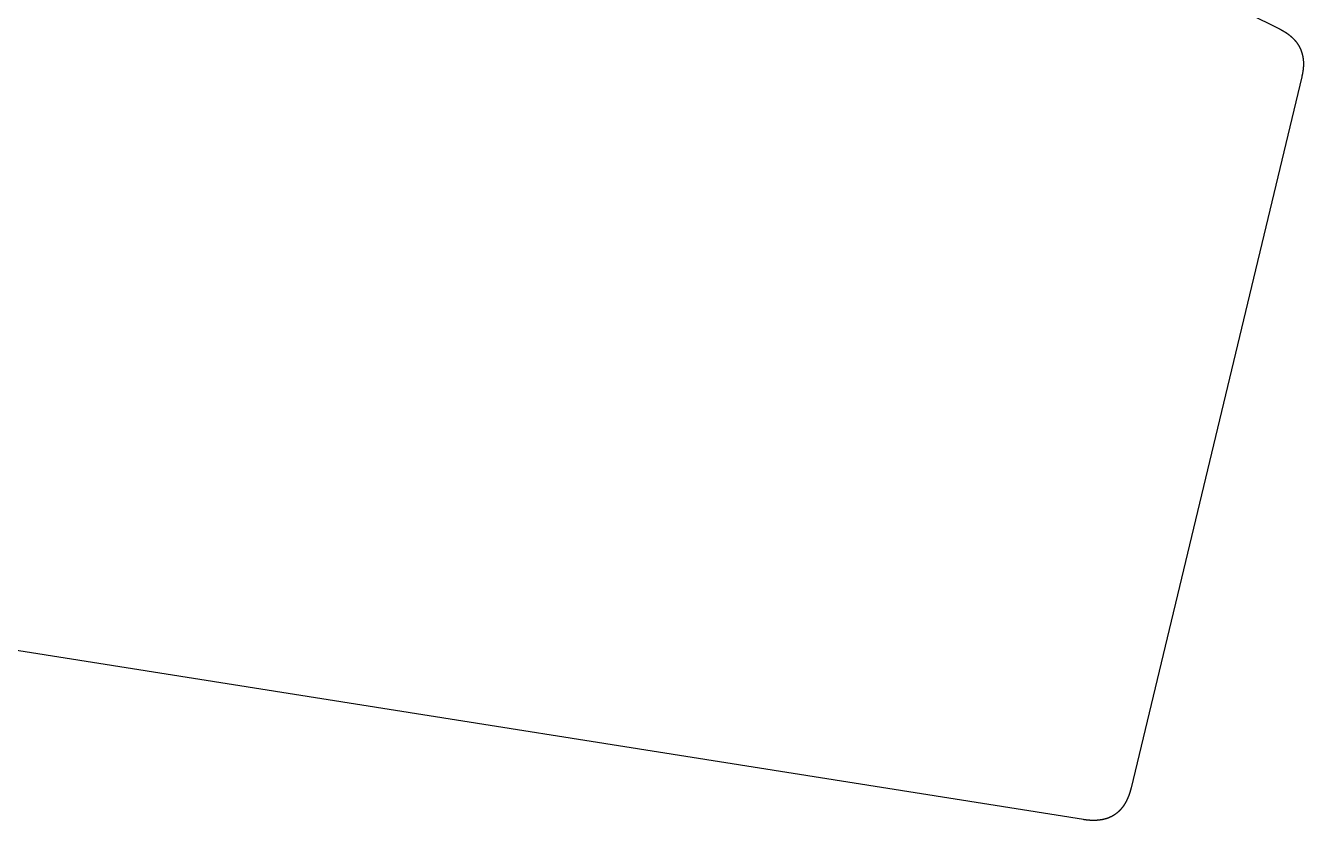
# Model space of a CAD drawing. Extents: x -174 to 104, y -42 to 61.
# Drawn here: x -69.04 to -38.84, y -42.3 to -23.52 of the extents above; entities that cross this region are included whole.
import ezdxf

# ---------------------------------------------------------------- set-up
doc = ezdxf.new("R2010")
doc.units = 0
doc.layers.add('BLACK', color=7, linetype='CONTINUOUS')

msp = doc.modelspace()

# ---------------------------------------------------------------- linework, layer by layer
at = {"layer": 'BLACK', "linetype": 'CONTINUOUS'}
for p, q in [((-55.984884, -15.34776), (-39.403401, -23.598559)), ((-39.403401, -23.598559), (-39.398295, -23.601111)), ((-39.398295, -23.601111), (-39.393212, -23.603674)), ((-39.393212, -23.603674), (-39.388166, -23.60624)), ((-39.388166, -23.60624), (-39.383144, -23.608817)), ((-39.383144, -23.608817), (-39.378158, -23.611398)), ((-39.378158, -23.611398), (-39.373195, -23.613989)), ((-39.373195, -23.613989), (-39.368268, -23.616584)), ((-39.368268, -23.616584), (-39.363364, -23.61919)), ((-39.363364, -23.61919), (-39.358497, -23.621799)), ((-39.358497, -23.621799), (-39.353652, -23.624418)), ((-39.353652, -23.624418), (-39.348842, -23.627042)), ((-39.348842, -23.627042), (-39.344055, -23.629675)), ((-39.344055, -23.629675), (-39.339304, -23.632312)), ((-39.339304, -23.632312), (-39.334575, -23.63496)), ((-39.334575, -23.63496), (-39.329881, -23.637611)), ((-39.329881, -23.637611), (-39.325209, -23.640272)), ((-39.325209, -23.640272), (-39.320571, -23.642936)), ((-39.320571, -23.642936), (-39.315956, -23.645611)), ((-39.315956, -23.645611), (-39.311375, -23.64829)), ((-39.311375, -23.64829), (-39.306816, -23.650978)), ((-39.306816, -23.650978), (-39.302291, -23.65367)), ((-39.302291, -23.65367), (-39.297788, -23.656372)), ((-39.297788, -23.656372), (-39.293319, -23.659077)), ((-39.293319, -23.659077), (-39.288871, -23.661793)), ((-39.288871, -23.661793), (-39.284456, -23.664511)), ((-39.284456, -23.664511), (-39.280063, -23.66724)), ((-39.280063, -23.66724), (-39.275703, -23.669972)), ((-39.275703, -23.669972), (-39.271364, -23.672714)), ((-39.271364, -23.672714), (-39.267058, -23.67546)), ((-39.267058, -23.67546), (-39.262774, -23.678215)), ((-39.262774, -23.678215), (-39.258521, -23.680973)), ((-39.258521, -23.680973), (-39.25429, -23.683742)), ((-39.25429, -23.683742), (-39.250091, -23.686513)), ((-39.250091, -23.686513), (-39.245913, -23.689295)), ((-39.245913, -23.689295), (-39.241766, -23.69208)), ((-39.241766, -23.69208), (-39.23764, -23.694874)), ((-39.23764, -23.694874), (-39.233546, -23.697672)), ((-39.233546, -23.697672), (-39.229472, -23.700479)), ((-39.229472, -23.700479), (-39.22543, -23.70329)), ((-39.22543, -23.70329), (-39.221408, -23.70611)), ((-39.221408, -23.70611), (-39.217417, -23.708934)), ((-39.217417, -23.708934), (-39.213446, -23.711767)), ((-39.213446, -23.711767), (-39.209506, -23.714603)), ((-39.209506, -23.714603), (-39.205586, -23.71745)), ((-39.205586, -23.71745), (-39.201697, -23.720299)), ((-39.201697, -23.720299), (-39.197827, -23.723158)), ((-39.197827, -23.723158), (-39.193988, -23.72602)), ((-39.193988, -23.72602), (-39.190169, -23.728891)), ((-39.190169, -23.728891), (-39.186379, -23.731766)), ((-39.186379, -23.731766), (-39.182609, -23.734651)), ((-39.182609, -23.734651), (-39.178868, -23.737538)), ((-39.178868, -23.737538), (-39.175148, -23.740435)), ((-39.175148, -23.740435), (-39.171456, -23.743335)), ((-39.171456, -23.743335), (-39.167785, -23.746245)), ((-39.167785, -23.746245), (-39.164141, -23.749158)), ((-39.164141, -23.749158), (-39.160518, -23.752081)), ((-39.160518, -23.752081), (-39.156923, -23.755006)), ((-39.156923, -23.755006), (-39.153348, -23.757941)), ((-39.153348, -23.757941), (-39.1498, -23.76088)), ((-39.1498, -23.76088), (-39.146272, -23.763827)), ((-39.146272, -23.763827), (-39.142772, -23.766778)), ((-39.142772, -23.766778), (-39.139292, -23.769739)), ((-39.139292, -23.769739), (-39.135838, -23.772702)), ((-39.135838, -23.772702), (-39.132405, -23.775675)), ((-39.132405, -23.775675), (-39.128998, -23.778652)), ((-39.128998, -23.778652), (-39.125611, -23.781637)), ((-39.125611, -23.781637), (-39.122251, -23.784626)), ((-39.122251, -23.784626), (-39.11891, -23.787624)), ((-39.11891, -23.787624), (-39.115595, -23.790626)), ((-39.115595, -23.790626), (-39.1123, -23.793637)), ((-39.1123, -23.793637), (-39.10903, -23.796651)), ((-39.10903, -23.796651), (-39.105781, -23.799675)), ((-39.105781, -23.799675), (-39.102557, -23.802702)), ((-39.102557, -23.802702), (-39.099352, -23.805738)), ((-39.099352, -23.805738), (-39.096173, -23.808778)), ((-39.096173, -23.808778), (-39.093013, -23.811827)), ((-39.093013, -23.811827), (-39.089878, -23.81488)), ((-39.089878, -23.81488), (-39.086762, -23.817942)), ((-39.086762, -23.817942), (-39.083671, -23.821007)), ((-39.083671, -23.821007), (-39.0806, -23.824082)), ((-39.0806, -23.824082), (-39.077553, -23.82716)), ((-39.077553, -23.82716), (-39.074525, -23.830247)), ((-39.074525, -23.830247), (-39.071521, -23.833339)), ((-39.071521, -23.833339), (-39.068537, -23.836439)), ((-39.068537, -23.836439), (-39.065576, -23.839543)), ((-39.065576, -23.839543), (-39.062635, -23.842656)), ((-39.062635, -23.842656), (-39.059717, -23.845773)), ((-39.059717, -23.845773), (-39.056819, -23.848899)), ((-39.056819, -23.848899), (-39.053943, -23.85203)), ((-39.053943, -23.85203), (-39.051087, -23.855169)), ((-39.051087, -23.855169), (-39.048254, -23.858312)), ((-39.048254, -23.858312), (-39.04544, -23.861464)), ((-39.04544, -23.861464), (-39.042649, -23.86462)), ((-39.042649, -23.86462), (-39.039877, -23.867786)), ((-39.039877, -23.867786), (-39.037128, -23.870955)), ((-39.037128, -23.870955), (-39.034398, -23.874134)), ((-39.034398, -23.874134), (-39.03169, -23.877317)), ((-39.03169, -23.877317), (-39.029, -23.880509)), ((-39.029, -23.880509), (-39.026333, -23.883705)), ((-39.026333, -23.883705), (-39.023685, -23.88691)), ((-39.023685, -23.88691), (-39.021059, -23.89012)), ((-39.021059, -23.89012), (-39.018452, -23.893339)), ((-39.018452, -23.893339), (-39.015866, -23.896562)), ((-39.015866, -23.896562), (-39.013299, -23.899794)), ((-39.013299, -23.899794), (-39.010754, -23.903031)), ((-39.010754, -23.903031), (-39.008228, -23.906277)), ((-39.008228, -23.906277), (-39.005722, -23.909527)), ((-39.005722, -23.909527), (-39.003236, -23.912787)), ((-39.003236, -23.912787), (-39.00077, -23.916051)), ((-39.00077, -23.916051), (-38.998324, -23.919325)), ((-38.998324, -23.919325), (-38.995898, -23.922603)), ((-38.995898, -23.922603), (-38.99349, -23.92589)), ((-38.99349, -23.92589), (-38.991104, -23.929183)), ((-38.991104, -23.929183), (-38.988736, -23.932484)), ((-38.988736, -23.932484), (-38.986389, -23.93579)), ((-38.986389, -23.93579), (-38.98406, -23.939105)), ((-38.98406, -23.939105), (-38.981751, -23.942426)), ((-38.981751, -23.942426), (-38.979461, -23.945756)), ((-38.979461, -23.945756), (-38.977192, -23.949091)), ((-38.977192, -23.949091), (-38.97494, -23.952435)), ((-38.97494, -23.952435), (-38.972709, -23.955785)), ((-38.972709, -23.955785), (-38.970496, -23.959143)), ((-38.970496, -23.959143), (-38.968303, -23.962507)), ((-38.968303, -23.962507), (-38.966129, -23.96588)), ((-38.966129, -23.96588), (-38.963974, -23.969259)), ((-38.963974, -23.969259), (-38.961837, -23.972647)), ((-38.961837, -23.972647), (-38.95972, -23.976041)), ((-38.95972, -23.976041), (-38.957622, -23.979443)), ((-38.957622, -23.979443), (-38.955543, -23.982852)), ((-38.955543, -23.982852), (-38.953482, -23.98627)), ((-38.953482, -23.98627), (-38.95144, -23.989694)), ((-38.95144, -23.989694), (-38.949417, -23.993126)), ((-38.949417, -23.993126), (-38.947413, -23.996566)), ((-38.947413, -23.996566), (-38.945427, -24.000014)), ((-38.945427, -24.000014), (-38.94346, -24.003469)), ((-38.94346, -24.003469), (-38.941511, -24.006932)), ((-38.941511, -24.006932), (-38.939582, -24.010403)), ((-38.939582, -24.010403), (-38.93767, -24.013881)), ((-38.93767, -24.013881), (-38.935777, -24.017368)), ((-38.935777, -24.017368), (-38.933903, -24.020862)), ((-38.933903, -24.020862), (-38.932047, -24.024365)), ((-38.932047, -24.024365), (-38.930209, -24.027875)), ((-38.930209, -24.027875), (-38.92839, -24.031394)), ((-38.92839, -24.031394), (-38.926589, -24.03492)), ((-38.926589, -24.03492), (-38.924807, -24.038455)), ((-38.924807, -24.038455), (-38.923042, -24.041998)), ((-38.923042, -24.041998), (-38.921296, -24.045549)), ((-38.921296, -24.045549), (-38.919568, -24.049108)), ((-38.919568, -24.049108), (-38.917859, -24.052676)), ((-38.917859, -24.052676), (-38.916167, -24.056252)), ((-38.916167, -24.056252), (-38.914494, -24.059836)), ((-38.914494, -24.059836), (-38.912839, -24.063429)), ((-38.912839, -24.063429), (-38.909583, -24.07064)), ((-38.909583, -24.07064), (-38.906399, -24.077885)), ((-38.906399, -24.077885), (-38.903288, -24.085165)), ((-38.903288, -24.085165), (-38.900248, -24.09248)), ((-38.900248, -24.09248), (-38.897281, -24.099831)), ((-38.897281, -24.099831), (-38.894385, -24.107217)), ((-38.894385, -24.107217), (-38.891561, -24.11464)), ((-38.891561, -24.11464), (-38.888808, -24.122099)), ((-38.888808, -24.122099), (-38.886128, -24.129596)), ((-38.886128, -24.129596), (-38.883518, -24.13713)), ((-38.883518, -24.13713), (-38.880981, -24.144702)), ((-38.880981, -24.144702), (-38.878514, -24.152312)), ((-38.878514, -24.152312), (-38.87612, -24.159961)), ((-38.87612, -24.159961), (-38.873797, -24.16765)), ((-38.873797, -24.16765), (-38.871545, -24.175378)), ((-38.871545, -24.175378), (-38.869366, -24.183146)), ((-38.869366, -24.183146), (-38.867257, -24.190955)), ((-38.867257, -24.190955), (-38.865221, -24.198805)), ((-38.865221, -24.198805), (-38.863257, -24.206697)), ((-38.863257, -24.206697), (-38.861364, -24.214631)), ((-38.861364, -24.214631), (-38.859544, -24.222607)), ((-38.859544, -24.222607), (-38.857796, -24.230626)), ((-38.857796, -24.230626), (-38.856121, -24.238689)), ((-38.856121, -24.238689), (-38.854518, -24.246796)), ((-38.854518, -24.246796), (-38.852988, -24.254947)), ((-38.852988, -24.254947), (-38.851531, -24.263144)), ((-38.851531, -24.263144), (-38.850147, -24.271386)), ((-38.850147, -24.271386), (-38.848836, -24.279674)), ((-38.848836, -24.279674), (-38.847599, -24.288009)), ((-38.847599, -24.288009), (-38.846437, -24.29639)), ((-38.846437, -24.29639), (-38.845348, -24.30482)), ((-38.845348, -24.30482), (-38.844334, -24.313297)), ((-38.844334, -24.313297), (-38.843394, -24.321823)), ((-38.843394, -24.321823), (-38.84253, -24.330399)), ((-38.84253, -24.330399), (-38.841742, -24.339024)), ((-38.841742, -24.339024), (-38.841029, -24.3477)), ((-38.841029, -24.3477), (-38.840392, -24.356426)), ((-38.840392, -24.356426), (-38.839832, -24.365204)), ((-38.839832, -24.365204), (-38.839348, -24.374034)), ((-38.839348, -24.374034), (-38.838942, -24.382916)), ((-38.838942, -24.382916), (-38.838614, -24.391852)), ((-38.83853, -24.455935), (-38.83884, -24.465315)), ((-38.838614, -24.391852), (-38.838364, -24.400841)), ((-38.838302, -24.446611), (-38.83853, -24.455935)), ((-38.838364, -24.400841), (-38.838192, -24.409884)), ((-38.838154, -24.437345), (-38.838302, -24.446611)), ((-38.838192, -24.409884), (-38.8381, -24.418982)), ((-38.838087, -24.428136), (-38.838154, -24.437345)), ((-38.8381, -24.418982), (-38.838087, -24.428136)), ((-38.876518, -24.727293), (-42.910343, -41.529384)), ((-38.874862, -24.720327), (-38.876518, -24.727293)), ((-38.872309, -24.709309), (-38.874862, -24.720327)), ((-38.869854, -24.698364), (-38.872309, -24.709309)), ((-38.867497, -24.687491), (-38.869854, -24.698364)), ((-38.865237, -24.67669), (-38.867497, -24.687491)), ((-38.863073, -24.665959), (-38.865237, -24.67669)), ((-38.861004, -24.655299), (-38.863073, -24.665959)), ((-38.85903, -24.644709), (-38.861004, -24.655299)), ((-38.857149, -24.634188), (-38.85903, -24.644709)), ((-38.855362, -24.623736), (-38.857149, -24.634188)), ((-38.853666, -24.613351), (-38.855362, -24.623736)), ((-38.852062, -24.603034), (-38.853666, -24.613351)), ((-38.850549, -24.592783), (-38.852062, -24.603034)), ((-38.849126, -24.582598), (-38.850549, -24.592783)), ((-38.847793, -24.572479), (-38.849126, -24.582598)), ((-38.846548, -24.562425), (-38.847793, -24.572479)), ((-38.845392, -24.552435), (-38.846548, -24.562425)), ((-38.844322, -24.542508), (-38.845392, -24.552435)), ((-38.84334, -24.532645), (-38.844322, -24.542508)), ((-38.842443, -24.522844), (-38.84334, -24.532645)), ((-38.841632, -24.513105), (-38.842443, -24.522844)), ((-38.840907, -24.503427), (-38.841632, -24.513105)), ((-38.840265, -24.493809), (-38.840907, -24.503427)), ((-38.839707, -24.484252), (-38.840265, -24.493809)), ((-38.839232, -24.474754), (-38.839707, -24.484252)), ((-38.83884, -24.465315), (-38.839232, -24.474754)), ((-44.039148, -42.283627), (-110.471666, -31.761749)), ((-42.953337, -41.678378), (-42.955098, -41.683489)), ((-42.95159, -41.673246), (-42.953337, -41.678378)), ((-42.949852, -41.668078), (-42.95159, -41.673246)), ((-42.948128, -41.662889), (-42.949852, -41.668078)), ((-42.946413, -41.657663), (-42.948128, -41.662889)), ((-42.944712, -41.652417), (-42.946413, -41.657663)), ((-42.943021, -41.647134), (-42.944712, -41.652417)), ((-42.941344, -41.64183), (-42.943021, -41.647134)), ((-42.939676, -41.636489), (-42.941344, -41.64183)), ((-42.938023, -41.631127), (-42.939676, -41.636489)), ((-42.936379, -41.625727), (-42.938023, -41.631127)), ((-42.93475, -41.620306), (-42.936379, -41.625727)), ((-42.93313, -41.614847), (-42.93475, -41.620306)), ((-42.931525, -41.609367), (-42.93313, -41.614847)), ((-42.92993, -41.603848), (-42.931525, -41.609367)), ((-42.928349, -41.598308), (-42.92993, -41.603848)), ((-42.926778, -41.592729), (-42.928349, -41.598308)), ((-42.925222, -41.587128), (-42.926778, -41.592729)), ((-42.923676, -41.581488), (-42.925222, -41.587128)), ((-42.922145, -41.575827), (-42.923676, -41.581488)), ((-42.920624, -41.570126), (-42.922145, -41.575827)), ((-42.919118, -41.564403), (-42.920624, -41.570126)), ((-42.917623, -41.55864), (-42.919118, -41.564403)), ((-42.916142, -41.552855), (-42.917623, -41.55864)), ((-42.914672, -41.54703), (-42.916142, -41.552855)), ((-42.913217, -41.541182), (-42.914672, -41.54703)), ((-42.911772, -41.535295), (-42.913217, -41.541182)), ((-42.910343, -41.529384), (-42.911772, -41.535295)), ((-43.107214, -41.981125), (-43.109717, -41.984496)), ((-43.104722, -41.977737), (-43.107214, -41.981125)), ((-43.102238, -41.974325), (-43.104722, -41.977737)), ((-43.099766, -41.970896), (-43.102238, -41.974325)), ((-43.097301, -41.967442), (-43.099766, -41.970896)), ((-43.094848, -41.96397), (-43.097301, -41.967442)), ((-43.092403, -41.960475), (-43.094848, -41.96397)), ((-43.089969, -41.956961), (-43.092403, -41.960475)), ((-43.087543, -41.953423), (-43.089969, -41.956961)), ((-43.085129, -41.949867), (-43.087543, -41.953423)), ((-43.082722, -41.946286), (-43.085129, -41.949867)), ((-43.080328, -41.942687), (-43.082722, -41.946286)), ((-43.077941, -41.939062), (-43.080328, -41.942687)), ((-43.075565, -41.93542), (-43.077941, -41.939062)), ((-43.073198, -41.931752), (-43.075565, -41.93542)), ((-43.070842, -41.928067), (-43.073198, -41.931752)), ((-43.068494, -41.924355), (-43.070842, -41.928067)), ((-43.066158, -41.920625), (-43.068494, -41.924355)), ((-43.063829, -41.916869), (-43.066158, -41.920625)), ((-43.061513, -41.913095), (-43.063829, -41.916869)), ((-43.059204, -41.909294), (-43.061513, -41.913095)), ((-43.056907, -41.905475), (-43.059204, -41.909294)), ((-43.054617, -41.90163), (-43.056907, -41.905475)), ((-43.05234, -41.897765), (-43.054617, -41.90163)), ((-43.050071, -41.893874), (-43.05234, -41.897765)), ((-43.047814, -41.889965), (-43.050071, -41.893874)), ((-43.045564, -41.886028), (-43.047814, -41.889965)), ((-43.043327, -41.882072), (-43.045564, -41.886028)), ((-43.041097, -41.878089), (-43.043327, -41.882072)), ((-43.03888, -41.874087), (-43.041097, -41.878089)), ((-43.03667, -41.870057), (-43.03888, -41.874087)), ((-43.034473, -41.866008), (-43.03667, -41.870057)), ((-43.032283, -41.861931), (-43.034473, -41.866008)), ((-43.030106, -41.857835), (-43.032283, -41.861931)), ((-43.027936, -41.853711), (-43.030106, -41.857835)), ((-43.02578, -41.849567), (-43.027936, -41.853711)), ((-43.02363, -41.845395), (-43.02578, -41.849567)), ((-43.021494, -41.841204), (-43.02363, -41.845395)), ((-43.019365, -41.836983), (-43.021494, -41.841204)), ((-43.017249, -41.832743), (-43.019365, -41.836983)), ((-43.015141, -41.828474), (-43.017249, -41.832743)), ((-43.013045, -41.824185), (-43.015141, -41.828474)), ((-43.010958, -41.819866), (-43.013045, -41.824185)), ((-43.008883, -41.815528), (-43.010958, -41.819866)), ((-43.006816, -41.81116), (-43.008883, -41.815528)), ((-43.004762, -41.806772), (-43.006816, -41.81116)), ((-43.002716, -41.802354), (-43.004762, -41.806772)), ((-43.000683, -41.797916), (-43.002716, -41.802354)), ((-42.998658, -41.793447), (-43.000683, -41.797916)), ((-42.996646, -41.788959), (-42.998658, -41.793447)), ((-42.994642, -41.784439), (-42.996646, -41.788959)), ((-42.992651, -41.779899), (-42.994642, -41.784439)), ((-42.990668, -41.775328), (-42.992651, -41.779899)), ((-42.988699, -41.770737), (-42.990668, -41.775328)), ((-42.986738, -41.766114), (-42.988699, -41.770737)), ((-42.98479, -41.761471), (-42.986738, -41.766114)), ((-42.98285, -41.756795), (-42.98479, -41.761471)), ((-42.980924, -41.7521), (-42.98285, -41.756795)), ((-42.979006, -41.747371), (-42.980924, -41.7521)), ((-42.977101, -41.742623), (-42.979006, -41.747371)), ((-42.975205, -41.737841), (-42.977101, -41.742623)), ((-42.973323, -41.733039), (-42.975205, -41.737841)), ((-42.971449, -41.728204), (-42.973323, -41.733039)), ((-42.969588, -41.723348), (-42.971449, -41.728204)), ((-42.967736, -41.718459), (-42.969588, -41.723348)), ((-42.965898, -41.713549), (-42.967736, -41.718459)), ((-42.964069, -41.708605), (-42.965898, -41.713549)), ((-42.962253, -41.70364), (-42.964069, -41.708605)), ((-42.960446, -41.69864), (-42.962253, -41.70364)), ((-42.958653, -41.69362), (-42.960446, -41.69864)), ((-42.956869, -41.688565), (-42.958653, -41.69362)), ((-42.955098, -41.683489), (-42.956869, -41.688565)), ((-44.035101, -42.284263), (-44.039148, -42.283627)), ((-44.02317, -42.286086), (-44.035101, -42.284263)), ((-43.590361, -42.284375), (-43.598866, -42.286007)), ((-43.581921, -42.282675), (-43.590361, -42.284375)), ((-43.573544, -42.280907), (-43.581921, -42.282675)), ((-43.56523, -42.27907), (-43.573544, -42.280907)), ((-43.556979, -42.277165), (-43.56523, -42.27907)), ((-43.548789, -42.275194), (-43.556979, -42.277165)), ((-43.54066, -42.273154), (-43.548789, -42.275194)), ((-43.532592, -42.271048), (-43.54066, -42.273154)), ((-43.524583, -42.268875), (-43.532592, -42.271048)), ((-43.516634, -42.266636), (-43.524583, -42.268875)), ((-43.508744, -42.26433), (-43.516634, -42.266636)), ((-43.500912, -42.261959), (-43.508744, -42.26433)), ((-43.493137, -42.259521), (-43.500912, -42.261959)), ((-43.485419, -42.257018), (-43.493137, -42.259521)), ((-43.477758, -42.254449), (-43.485419, -42.257018)), ((-43.470152, -42.251815), (-43.477758, -42.254449)), ((-43.462602, -42.249116), (-43.470152, -42.251815)), ((-43.455106, -42.246351), (-43.462602, -42.249116)), ((-43.447665, -42.243521), (-43.455106, -42.246351)), ((-43.440277, -42.240627), (-43.447665, -42.243521)), ((-43.432943, -42.237668), (-43.440277, -42.240627)), ((-43.425661, -42.234644), (-43.432943, -42.237668)), ((-43.418431, -42.231555), (-43.425661, -42.234644)), ((-43.411253, -42.228401), (-43.418431, -42.231555)), ((-43.404126, -42.225183), (-43.411253, -42.228401)), ((-43.39705, -42.221899), (-43.404126, -42.225183)), ((-43.390024, -42.218552), (-43.39705, -42.221899)), ((-43.383047, -42.215139), (-43.390024, -42.218552)), ((-43.37612, -42.211662), (-43.383047, -42.215139)), ((-43.369242, -42.208119), (-43.37612, -42.211662)), ((-43.362412, -42.204512), (-43.369242, -42.208119)), ((-43.35563, -42.20084), (-43.362412, -42.204512)), ((-43.348895, -42.197102), (-43.35563, -42.20084)), ((-43.342208, -42.193299), (-43.348895, -42.197102)), ((-43.335567, -42.189431), (-43.342208, -42.193299)), ((-43.328972, -42.185498), (-43.335567, -42.189431)), ((-43.322424, -42.181498), (-43.328972, -42.185498)), ((-43.315921, -42.177433), (-43.322424, -42.181498)), ((-43.309463, -42.173301), (-43.315921, -42.177433)), ((-43.303049, -42.169103), (-43.309463, -42.173301)), ((-43.299859, -42.16698), (-43.303049, -42.169103)), ((-43.29668, -42.164839), (-43.299859, -42.16698)), ((-43.293512, -42.162682), (-43.29668, -42.164839)), ((-43.290356, -42.160508), (-43.293512, -42.162682)), ((-43.28721, -42.158317), (-43.290356, -42.160508)), ((-43.284075, -42.15611), (-43.28721, -42.158317)), ((-43.28095, -42.153885), (-43.284075, -42.15611)), ((-43.277837, -42.151644), (-43.28095, -42.153885)), ((-43.274734, -42.149386), (-43.277837, -42.151644)), ((-43.271642, -42.147111), (-43.274734, -42.149386)), ((-43.268561, -42.144819), (-43.271642, -42.147111)), ((-43.265491, -42.14251), (-43.268561, -42.144819)), ((-43.26243, -42.140184), (-43.265491, -42.14251)), ((-43.259381, -42.137841), (-43.26243, -42.140184)), ((-43.256342, -42.135481), (-43.259381, -42.137841)), ((-43.253314, -42.133104), (-43.256342, -42.135481)), ((-43.250296, -42.130709), (-43.253314, -42.133104)), ((-43.247289, -42.128297), (-43.250296, -42.130709)), ((-43.244292, -42.125868), (-43.247289, -42.128297)), ((-43.241306, -42.123422), (-43.244292, -42.125868)), ((-43.238329, -42.120957), (-43.241306, -42.123422)), ((-43.235364, -42.118476), (-43.238329, -42.120957)), ((-43.232408, -42.115977), (-43.235364, -42.118476)), ((-43.229463, -42.113461), (-43.232408, -42.115977)), ((-43.226528, -42.110927), (-43.229463, -42.113461)), ((-43.223604, -42.108376), (-43.226528, -42.110927)), ((-43.220688, -42.105806), (-43.223604, -42.108376)), ((-43.217785, -42.103219), (-43.220688, -42.105806)), ((-43.21489, -42.100614), (-43.217785, -42.103219)), ((-43.212006, -42.097992), (-43.21489, -42.100614)), ((-43.209131, -42.095351), (-43.212006, -42.097992)), ((-43.206268, -42.092693), (-43.209131, -42.095351)), ((-43.203413, -42.090016), (-43.206268, -42.092693)), ((-43.20057, -42.087322), (-43.203413, -42.090016)), ((-43.197735, -42.084609), (-43.20057, -42.087322)), ((-43.194912, -42.081878), (-43.197735, -42.084609)), ((-43.192097, -42.079128), (-43.194912, -42.081878)), ((-43.189294, -42.076362), (-43.192097, -42.079128)), ((-43.186499, -42.073575), (-43.189294, -42.076362)), ((-43.183715, -42.070772), (-43.186499, -42.073575)), ((-43.18094, -42.067948), (-43.183715, -42.070772)), ((-43.178176, -42.065108), (-43.18094, -42.067948)), ((-43.17542, -42.062247), (-43.178176, -42.065108)), ((-43.172676, -42.059369), (-43.17542, -42.062247)), ((-43.16994, -42.056471), (-43.172676, -42.059369)), ((-43.167216, -42.053556), (-43.16994, -42.056471)), ((-43.1645, -42.05062), (-43.167216, -42.053556)), ((-43.161795, -42.047667), (-43.1645, -42.05062)), ((-43.159098, -42.044693), (-43.161795, -42.047667)), ((-43.156412, -42.041702), (-43.159098, -42.044693)), ((-43.153735, -42.038689), (-43.156412, -42.041702)), ((-43.151069, -42.03566), (-43.153735, -42.038689)), ((-43.148411, -42.032609), (-43.151069, -42.03566)), ((-43.145765, -42.029541), (-43.148411, -42.032609)), ((-43.143126, -42.026451), (-43.145765, -42.029541)), ((-43.140499, -42.023344), (-43.143126, -42.026451)), ((-43.13788, -42.020215), (-43.140499, -42.023344)), ((-43.135272, -42.017069), (-43.13788, -42.020215)), ((-43.132672, -42.013901), (-43.135272, -42.017069)), ((-43.130084, -42.010715), (-43.132672, -42.013901)), ((-43.127503, -42.007507), (-43.130084, -42.010715)), ((-43.124934, -42.004281), (-43.127503, -42.007507)), ((-43.122373, -42.001033), (-43.124934, -42.004281)), ((-43.119823, -41.997767), (-43.122373, -42.001033)), ((-43.117281, -41.994479), (-43.119823, -41.997767)), ((-43.114751, -41.991172), (-43.117281, -41.994479)), ((-43.112228, -41.987843), (-43.114751, -41.991172)), ((-43.109717, -41.984496), (-43.112228, -41.987843)), ((-44.011334, -42.287813), (-44.02317, -42.286086)), ((-43.999593, -42.289447), (-44.011334, -42.287813)), ((-43.987945, -42.290987), (-43.999593, -42.289447)), ((-43.976392, -42.292435), (-43.987945, -42.290987)), ((-43.96493, -42.293791), (-43.976392, -42.292435)), ((-43.95356, -42.295056), (-43.96493, -42.293791)), ((-43.942281, -42.296231), (-43.95356, -42.295056)), ((-43.931092, -42.297318), (-43.942281, -42.296231)), ((-43.919992, -42.298315), (-43.931092, -42.297318)), ((-43.908981, -42.299225), (-43.919992, -42.298315)), ((-43.898058, -42.300048), (-43.908981, -42.299225)), ((-43.887221, -42.300785), (-43.898058, -42.300048)), ((-43.876471, -42.301436), (-43.887221, -42.300785)), ((-43.865806, -42.302003), (-43.876471, -42.301436)), ((-43.855225, -42.302485), (-43.865806, -42.302003)), ((-43.844729, -42.302884), (-43.855225, -42.302485)), ((-43.834315, -42.303201), (-43.844729, -42.302884)), ((-43.823984, -42.303435), (-43.834315, -42.303201)), ((-43.813735, -42.303588), (-43.823984, -42.303435)), ((-43.803567, -42.303661), (-43.813735, -42.303588)), ((-43.793478, -42.303653), (-43.803567, -42.303661)), ((-43.783469, -42.303566), (-43.793478, -42.303653)), ((-43.773539, -42.3034), (-43.783469, -42.303566)), ((-43.763687, -42.303156), (-43.773539, -42.3034)), ((-43.753912, -42.302834), (-43.763687, -42.303156)), ((-43.744213, -42.302436), (-43.753912, -42.302834)), ((-43.734591, -42.301961), (-43.744213, -42.302436)), ((-43.725043, -42.301409), (-43.734591, -42.301961)), ((-43.715569, -42.300783), (-43.725043, -42.301409)), ((-43.70617, -42.300082), (-43.715569, -42.300783)), ((-43.696843, -42.299306), (-43.70617, -42.300082)), ((-43.687588, -42.298457), (-43.696843, -42.299306)), ((-43.678405, -42.297534), (-43.687588, -42.298457)), ((-43.669293, -42.296539), (-43.678405, -42.297534)), ((-43.660251, -42.295471), (-43.669293, -42.296539)), ((-43.651279, -42.294331), (-43.660251, -42.295471)), ((-43.642375, -42.29312), (-43.651279, -42.294331)), ((-43.63354, -42.291838), (-43.642375, -42.29312)), ((-43.624772, -42.290485), (-43.63354, -42.291838)), ((-43.616071, -42.289062), (-43.624772, -42.290485)), ((-43.607436, -42.287569), (-43.616071, -42.289062)), ((-43.598866, -42.286007), (-43.607436, -42.287569))]:
    msp.add_line(p, q, dxfattribs=at)

doc.saveas('drawing.dxf')
